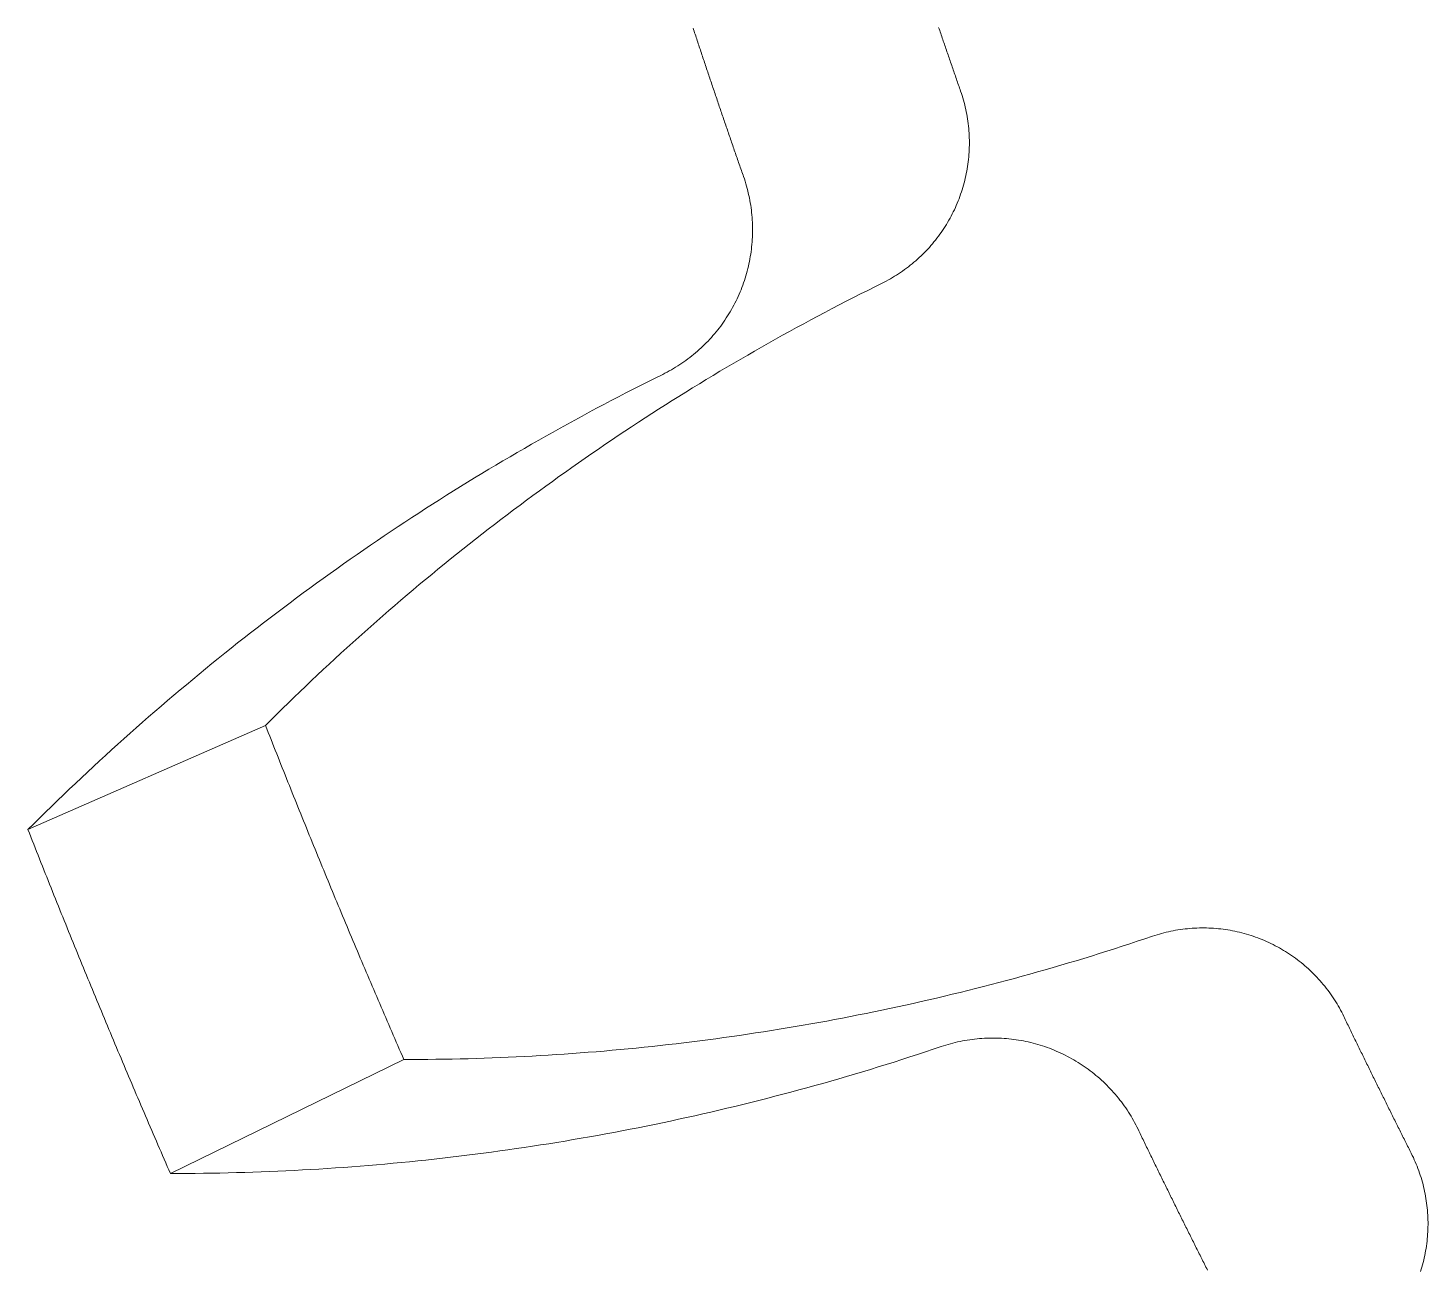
# Model space of a CAD drawing. Header units: millimetres. Extents: x 168.5 to 245.6, y 23.5 to 109.
# Drawn here: x 171.46 to 177.45, y 48.76 to 54.08 of the extents above; entities that cross this region are included whole.
import ezdxf

# ---------------------------------------------------------------- set-up
doc = ezdxf.new("R2010")
doc.units = ezdxf.units.MM
doc.layers.get('0').update_dxf_attribs({"true_color": 0xc2ced6})

# ---------------------------------------------------------------- blocks, each defined once
blk = doc.blocks.new('A$C346350F0')
at = {"color": 0, "linetype": 'Continuous', "lineweight": 0}
for p, q in [((-34.5696, -15.1601), (-35.5866, -15.606)), ((-33.9773, -16.5902), (-34.9768, -17.0783))]:
    blk.add_line(p, q, dxfattribs=at)
for points in [[(-31.6877, -12.172), (-31.6855, -12.1785), (-31.6833, -12.185), (-31.681, -12.1915), (-31.6788, -12.198), (-31.6766, -12.2045), (-31.6744, -12.211), (-31.6722, -12.2175), (-31.6699, -12.224), (-31.6677, -12.2305), (-31.6655, -12.237), (-31.6633, -12.2435), (-31.661, -12.25), (-31.6588, -12.2565), (-31.6566, -12.263), (-31.6543, -12.2695), (-31.6521, -12.276), (-31.6499, -12.2825), (-31.6476, -12.289), (-31.6454, -12.2955), (-31.6432, -12.302), (-31.6409, -12.3085), (-31.6387, -12.315), (-31.6364, -12.3215), (-31.6342, -12.328), (-31.6319, -12.3345), (-31.6297, -12.341), (-31.6275, -12.3475), (-31.6252, -12.354), (-31.623, -12.3605), (-31.6207, -12.367), (-31.6185, -12.3735), (-31.6162, -12.3799), (-31.6139, -12.3864), (-31.6117, -12.3929), (-31.6094, -12.3994), (-31.6072, -12.4059), (-31.6049, -12.4124), (-31.6027, -12.4189), (-31.6004, -12.4254), (-31.5981, -12.4319), (-31.5959, -12.4384), (-31.5936, -12.4448)], [(-32.739, -12.1746), (-32.7368, -12.1813), (-32.7346, -12.188), (-32.7323, -12.1947), (-32.7301, -12.2015), (-32.7279, -12.2082), (-32.7257, -12.2149), (-32.7235, -12.2216), (-32.7212, -12.2283), (-32.719, -12.235), (-32.7168, -12.2417), (-32.7145, -12.2485), (-32.7123, -12.2552), (-32.7101, -12.2619), (-32.7079, -12.2686), (-32.7056, -12.2753), (-32.7034, -12.282), (-32.7011, -12.2887), (-32.6989, -12.2954), (-32.6967, -12.3022), (-32.6944, -12.3089), (-32.6922, -12.3156), (-32.6899, -12.3223), (-32.6877, -12.329), (-32.6855, -12.3357), (-32.6832, -12.3424), (-32.681, -12.3491), (-32.6787, -12.3558), (-32.6765, -12.3625), (-32.6742, -12.3692), (-32.672, -12.3759), (-32.6697, -12.3826), (-32.6675, -12.3894), (-32.6652, -12.3961), (-32.663, -12.4028), (-32.6607, -12.4095), (-32.6584, -12.4162), (-32.6562, -12.4229), (-32.6539, -12.4296), (-32.6516, -12.4363), (-32.6494, -12.443), (-32.6471, -12.4497), (-32.6449, -12.4564), (-32.6426, -12.4631), (-32.6403, -12.4698), (-32.638, -12.4765), (-32.6358, -12.4832), (-32.6335, -12.4899), (-32.6312, -12.4966), (-32.629, -12.5033), (-32.6267, -12.51), (-32.6244, -12.5167), (-32.6221, -12.5234), (-32.6198, -12.5301), (-32.6176, -12.5368), (-32.6153, -12.5435), (-32.613, -12.5501), (-32.6107, -12.5568), (-32.6084, -12.5635), (-32.6061, -12.5702), (-32.6039, -12.5769), (-32.6016, -12.5836), (-32.5993, -12.5903), (-32.597, -12.597), (-32.5947, -12.6037), (-32.5924, -12.6104), (-32.5901, -12.6171), (-32.5878, -12.6238), (-32.5855, -12.6305), (-32.5832, -12.6371), (-32.5809, -12.6438), (-32.5786, -12.6505), (-32.5763, -12.6572), (-32.574, -12.6639), (-32.5717, -12.6706), (-32.5694, -12.6773), (-32.5671, -12.684), (-32.5648, -12.6907), (-32.5625, -12.6973), (-32.5601, -12.704), (-32.5578, -12.7107), (-32.5555, -12.7174), (-32.5532, -12.7241), (-32.5509, -12.7308), (-32.5486, -12.7374), (-32.5462, -12.7441), (-32.5439, -12.7508), (-32.5416, -12.7575), (-32.5393, -12.7642), (-32.537, -12.7709), (-32.5346, -12.7775), (-32.5323, -12.7842), (-32.53, -12.7909), (-32.5277, -12.7976), (-32.5253, -12.8043), (-32.523, -12.8109)], [(-31.9299, -13.267), (-31.9208, -13.2624), (-31.9117, -13.2577), (-31.9027, -13.2528), (-31.8938, -13.2478), (-31.885, -13.2426), (-31.8762, -13.2374), (-31.8675, -13.232), (-31.8589, -13.2264), (-31.8504, -13.2208), (-31.842, -13.215), (-31.8337, -13.209), (-31.8255, -13.203), (-31.8173, -13.1968), (-31.8093, -13.1905), (-31.8013, -13.1841), (-31.7935, -13.1775), (-31.7857, -13.1709), (-31.7781, -13.1641), (-31.7705, -13.1572), (-31.7631, -13.1502), (-31.7557, -13.1431), (-31.7485, -13.1359), (-31.7414, -13.1285), (-31.7344, -13.1211), (-31.7275, -13.1135), (-31.7208, -13.1058), (-31.7141, -13.0981), (-31.7076, -13.0902), (-31.7012, -13.0823), (-31.6949, -13.0742), (-31.6887, -13.0661), (-31.6827, -13.0578), (-31.6768, -13.0495), (-31.671, -13.0411), (-31.6653, -13.0325), (-31.6598, -13.0239), (-31.6544, -13.0153), (-31.6491, -13.0065), (-31.644, -12.9977), (-31.639, -12.9887), (-31.6342, -12.9797), (-31.6295, -12.9707), (-31.6249, -12.9615), (-31.6204, -12.9523), (-31.6161, -12.9431), (-31.612, -12.9337), (-31.608, -12.9243), (-31.6041, -12.9149), (-31.6004, -12.9054), (-31.5968, -12.8958), (-31.5934, -12.8862), (-31.5901, -12.8765), (-31.5869, -12.8667), (-31.584, -12.857), (-31.5811, -12.8472), (-31.5784, -12.8373), (-31.5759, -12.8274), (-31.5735, -12.8175), (-31.5713, -12.8075), (-31.5692, -12.7975), (-31.5673, -12.7874), (-31.5655, -12.7774), (-31.5639, -12.7673), (-31.5624, -12.7572), (-31.5611, -12.747), (-31.5599, -12.7369), (-31.5589, -12.7267), (-31.558, -12.7165), (-31.5574, -12.7063), (-31.5568, -12.6961), (-31.5564, -12.6859), (-31.5562, -12.6757), (-31.5561, -12.6655), (-31.5562, -12.6553), (-31.5565, -12.645), (-31.5568, -12.6348), (-31.5574, -12.6246), (-31.5581, -12.6144), (-31.559, -12.6042), (-31.56, -12.5941), (-31.5612, -12.5839), (-31.5625, -12.5738), (-31.564, -12.5637), (-31.5656, -12.5536), (-31.5674, -12.5435), (-31.5693, -12.5335), (-31.5714, -12.5235), (-31.5737, -12.5135), (-31.5761, -12.5036), (-31.5786, -12.4937), (-31.5813, -12.4838), (-31.5842, -12.474), (-31.5872, -12.4642), (-31.5903, -12.4545), (-31.5936, -12.4448)], [(-32.8692, -13.6572), (-32.8598, -13.6525), (-32.8504, -13.6476), (-32.8412, -13.6426), (-32.832, -13.6375), (-32.8229, -13.6322), (-32.8139, -13.6268), (-32.805, -13.6212), (-32.7961, -13.6155), (-32.7874, -13.6097), (-32.7787, -13.6037), (-32.7701, -13.5976), (-32.7617, -13.5914), (-32.7533, -13.585), (-32.745, -13.5785), (-32.7368, -13.5719), (-32.7287, -13.5652), (-32.7207, -13.5583), (-32.7129, -13.5514), (-32.7051, -13.5443), (-32.6974, -13.537), (-32.6899, -13.5297), (-32.6825, -13.5223), (-32.6751, -13.5147), (-32.6679, -13.507), (-32.6609, -13.4993), (-32.6539, -13.4914), (-32.647, -13.4834), (-32.6403, -13.4753), (-32.6337, -13.4671), (-32.6272, -13.4588), (-32.6209, -13.4504), (-32.6147, -13.4419), (-32.6086, -13.4333), (-32.6026, -13.4247), (-32.5968, -13.4159), (-32.5911, -13.4071), (-32.5856, -13.3981), (-32.5802, -13.3891), (-32.5749, -13.38), (-32.5697, -13.3708), (-32.5647, -13.3616), (-32.5599, -13.3522), (-32.5552, -13.3428), (-32.5506, -13.3334), (-32.5462, -13.3238), (-32.5419, -13.3142), (-32.5378, -13.3045), (-32.5338, -13.2948), (-32.53, -13.285), (-32.5263, -13.2751), (-32.5227, -13.2652), (-32.5194, -13.2553), (-32.5161, -13.2452), (-32.5131, -13.2352), (-32.5101, -13.2251), (-32.5074, -13.2149), (-32.5047, -13.2047), (-32.5023, -13.1945), (-32.5, -13.1842), (-32.4978, -13.1739), (-32.4959, -13.1636), (-32.494, -13.1532), (-32.4924, -13.1429), (-32.4908, -13.1324), (-32.4895, -13.122), (-32.4883, -13.1116), (-32.4873, -13.1011), (-32.4864, -13.0906), (-32.4857, -13.0801), (-32.4851, -13.0696), (-32.4847, -13.0591), (-32.4845, -13.0486), (-32.4844, -13.0381), (-32.4845, -13.0275), (-32.4847, -13.017), (-32.4851, -13.0065), (-32.4857, -12.996), (-32.4864, -12.9855), (-32.4873, -12.975), (-32.4884, -12.9646), (-32.4896, -12.9541), (-32.4909, -12.9437), (-32.4925, -12.9333), (-32.4942, -12.9229), (-32.496, -12.9125), (-32.498, -12.9022), (-32.5002, -12.8919), (-32.5025, -12.8816), (-32.5049, -12.8714), (-32.5076, -12.8612), (-32.5103, -12.8511), (-32.5133, -12.841), (-32.5164, -12.8309), (-32.5196, -12.8209), (-32.523, -12.8109)], [(-31.9299, -13.267), (-31.9607, -13.2822), (-31.9914, -13.2976), (-32.0221, -13.313), (-32.0527, -13.3286), (-32.0832, -13.3443), (-32.1137, -13.36), (-32.1442, -13.3759), (-32.1746, -13.3919), (-32.2049, -13.408), (-32.2352, -13.4242), (-32.2655, -13.4405), (-32.2956, -13.4569), (-32.3258, -13.4734), (-32.3558, -13.49), (-32.3858, -13.5068), (-32.4158, -13.5236), (-32.4457, -13.5405), (-32.4755, -13.5575), (-32.5053, -13.5746), (-32.535, -13.5919), (-32.5646, -13.6092), (-32.5942, -13.6267), (-32.6238, -13.6442), (-32.6532, -13.6618), (-32.6826, -13.6796), (-32.712, -13.6974), (-32.7413, -13.7154), (-32.7705, -13.7334), (-32.7997, -13.7515), (-32.8288, -13.7698), (-32.8578, -13.7881), (-32.8868, -13.8066), (-32.9157, -13.8251), (-32.9445, -13.8438), (-32.9733, -13.8625), (-33.002, -13.8814), (-33.0307, -13.9003), (-33.0593, -13.9194), (-33.0878, -13.9385), (-33.1162, -13.9577), (-33.1446, -13.9771), (-33.1729, -13.9965), (-33.2012, -14.016), (-33.2294, -14.0357), (-33.2575, -14.0554), (-33.2855, -14.0752), (-33.3135, -14.0951), (-33.3414, -14.1152), (-33.3693, -14.1353), (-33.3971, -14.1555), (-33.4248, -14.1758), (-33.4524, -14.1962), (-33.48, -14.2167), (-33.5074, -14.2373), (-33.5349, -14.258), (-33.5622, -14.2787), (-33.5895, -14.2996), (-33.6167, -14.3206), (-33.6438, -14.3416), (-33.6709, -14.3628), (-33.6979, -14.384), (-33.7248, -14.4054), (-33.7516, -14.4268), (-33.7784, -14.4483), (-33.8051, -14.47), (-33.8317, -14.4917), (-33.8582, -14.5135), (-33.8847, -14.5354), (-33.9111, -14.5574), (-33.9374, -14.5794), (-33.9636, -14.6016), (-33.9898, -14.6239), (-34.0159, -14.6462), (-34.0419, -14.6686), (-34.0678, -14.6912), (-34.0937, -14.7138), (-34.1194, -14.7365), (-34.1451, -14.7593), (-34.1708, -14.7822), (-34.1963, -14.8051), (-34.2217, -14.8282), (-34.2471, -14.8513), (-34.2724, -14.8746), (-34.2976, -14.8979), (-34.3228, -14.9213), (-34.3478, -14.9448), (-34.3728, -14.9684), (-34.3977, -14.992), (-34.4225, -15.0158), (-34.4472, -15.0396), (-34.4719, -15.0635), (-34.4964, -15.0876), (-34.5209, -15.1116), (-34.5453, -15.1358), (-34.5696, -15.1601)], [(-32.8692, -13.6572), (-32.9008, -13.6729), (-32.9325, -13.6887), (-32.964, -13.7047), (-32.9956, -13.7207), (-33.027, -13.7368), (-33.0584, -13.7531), (-33.0898, -13.7694), (-33.1211, -13.7859), (-33.1523, -13.8024), (-33.1835, -13.8191), (-33.2146, -13.8359), (-33.2457, -13.8528), (-33.2767, -13.8698), (-33.3076, -13.8869), (-33.3385, -13.9041), (-33.3693, -13.9214), (-33.4001, -13.9388), (-33.4308, -13.9563), (-33.4615, -13.974), (-33.4921, -13.9917), (-33.5226, -14.0096), (-33.553, -14.0275), (-33.5834, -14.0456), (-33.6138, -14.0637), (-33.6441, -14.082), (-33.6743, -14.1003), (-33.7044, -14.1188), (-33.7345, -14.1374), (-33.7645, -14.1561), (-33.7945, -14.1749), (-33.8244, -14.1937), (-33.8542, -14.2127), (-33.884, -14.2318), (-33.9137, -14.251), (-33.9433, -14.2703), (-33.9728, -14.2897), (-34.0023, -14.3092), (-34.0318, -14.3288), (-34.0611, -14.3485), (-34.0904, -14.3683), (-34.1196, -14.3882), (-34.1488, -14.4082), (-34.1779, -14.4283), (-34.2069, -14.4486), (-34.2358, -14.4689), (-34.2647, -14.4893), (-34.2935, -14.5098), (-34.3222, -14.5304), (-34.3509, -14.5511), (-34.3795, -14.5719), (-34.408, -14.5928), (-34.4365, -14.6138), (-34.4648, -14.6349), (-34.4931, -14.6561), (-34.5214, -14.6774), (-34.5495, -14.6988), (-34.5776, -14.7203), (-34.6056, -14.7418), (-34.6335, -14.7635), (-34.6614, -14.7853), (-34.6892, -14.8072), (-34.7169, -14.8291), (-34.7445, -14.8512), (-34.772, -14.8734), (-34.7995, -14.8956), (-34.8269, -14.918), (-34.8542, -14.9404), (-34.8815, -14.963), (-34.9086, -14.9856), (-34.9357, -15.0083), (-34.9627, -15.0311), (-34.9897, -15.054), (-35.0165, -15.077), (-35.0433, -15.1001), (-35.07, -15.1233), (-35.0966, -15.1466), (-35.1231, -15.17), (-35.1496, -15.1934), (-35.1759, -15.217), (-35.2022, -15.2406), (-35.2284, -15.2644), (-35.2546, -15.2882), (-35.2806, -15.3121), (-35.3066, -15.3361), (-35.3324, -15.3602), (-35.3582, -15.3844), (-35.3839, -15.4087), (-35.4096, -15.4331), (-35.4351, -15.4575), (-35.4606, -15.482), (-35.4859, -15.5067), (-35.5112, -15.5314), (-35.5364, -15.5562), (-35.5615, -15.5811), (-35.5866, -15.606)], [(-34.5696, -15.1601), (-34.5637, -15.1753), (-34.5577, -15.1904), (-34.5518, -15.2056), (-34.5458, -15.2207), (-34.5398, -15.2359), (-34.5338, -15.2511), (-34.5278, -15.2662), (-34.5218, -15.2814), (-34.5158, -15.2965), (-34.5098, -15.3117), (-34.5038, -15.3268), (-34.4978, -15.3419), (-34.4917, -15.3571), (-34.4857, -15.3722), (-34.4797, -15.3874), (-34.4736, -15.4025), (-34.4676, -15.4176), (-34.4615, -15.4327), (-34.4554, -15.4479), (-34.4494, -15.463), (-34.4433, -15.4781), (-34.4372, -15.4932), (-34.4311, -15.5083), (-34.425, -15.5235), (-34.4189, -15.5386), (-34.4128, -15.5537), (-34.4067, -15.5688), (-34.4006, -15.5839), (-34.3945, -15.599), (-34.3883, -15.6141), (-34.3822, -15.6292), (-34.3761, -15.6443), (-34.3699, -15.6594), (-34.3638, -15.6745), (-34.3576, -15.6895), (-34.3515, -15.7046), (-34.3453, -15.7197), (-34.3391, -15.7348), (-34.3329, -15.7499), (-34.3267, -15.7649), (-34.3205, -15.78), (-34.3143, -15.7951), (-34.3081, -15.8101), (-34.3019, -15.8252), (-34.2957, -15.8403), (-34.2895, -15.8553), (-34.2832, -15.8704), (-34.277, -15.8854), (-34.2708, -15.9005), (-34.2645, -15.9155), (-34.2583, -15.9306), (-34.252, -15.9456), (-34.2457, -15.9607), (-34.2395, -15.9757), (-34.2332, -15.9908), (-34.2269, -16.0058), (-34.2206, -16.0208), (-34.2143, -16.0359), (-34.208, -16.0509), (-34.2017, -16.0659), (-34.1954, -16.0809), (-34.1891, -16.096), (-34.1828, -16.111), (-34.1764, -16.126), (-34.1701, -16.141), (-34.1638, -16.156), (-34.1574, -16.171), (-34.1511, -16.186), (-34.1447, -16.201), (-34.1383, -16.216), (-34.132, -16.231), (-34.1256, -16.246), (-34.1192, -16.261), (-34.1128, -16.276), (-34.1064, -16.291), (-34.1, -16.306), (-34.0936, -16.321), (-34.0872, -16.3359), (-34.0808, -16.3509), (-34.0744, -16.3659), (-34.0679, -16.3809), (-34.0615, -16.3958), (-34.055, -16.4108), (-34.0486, -16.4258), (-34.0421, -16.4407), (-34.0357, -16.4557), (-34.0292, -16.4707), (-34.0227, -16.4856), (-34.0163, -16.5006), (-34.0098, -16.5155), (-34.0033, -16.5305), (-33.9968, -16.5454), (-33.9903, -16.5603), (-33.9838, -16.5753), (-33.9773, -16.5902)], [(-35.5866, -15.606), (-35.5804, -15.6217), (-35.5743, -15.6373), (-35.5682, -15.6529), (-35.562, -15.6685), (-35.5558, -15.6841), (-35.5497, -15.6997), (-35.5435, -15.7153), (-35.5373, -15.7309), (-35.5312, -15.7465), (-35.525, -15.7621), (-35.5188, -15.7777), (-35.5126, -15.7933), (-35.5064, -15.8088), (-35.5002, -15.8244), (-35.4939, -15.84), (-35.4877, -15.8556), (-35.4815, -15.8711), (-35.4753, -15.8867), (-35.469, -15.9023), (-35.4628, -15.9179), (-35.4565, -15.9334), (-35.4502, -15.949), (-35.444, -15.9645), (-35.4377, -15.9801), (-35.4314, -15.9957), (-35.4251, -16.0112), (-35.4189, -16.0268), (-35.4126, -16.0423), (-35.4063, -16.0579), (-35.3999, -16.0734), (-35.3936, -16.0889), (-35.3873, -16.1045), (-35.381, -16.12), (-35.3746, -16.1355), (-35.3683, -16.1511), (-35.362, -16.1666), (-35.3556, -16.1821), (-35.3492, -16.1977), (-35.3429, -16.2132), (-35.3365, -16.2287), (-35.3301, -16.2442), (-35.3238, -16.2597), (-35.3174, -16.2752), (-35.311, -16.2907), (-35.3046, -16.3062), (-35.2982, -16.3217), (-35.2917, -16.3372), (-35.2853, -16.3527), (-35.2789, -16.3682), (-35.2725, -16.3837), (-35.266, -16.3992), (-35.2596, -16.4147), (-35.2531, -16.4302), (-35.2467, -16.4457), (-35.2402, -16.4612), (-35.2338, -16.4766), (-35.2273, -16.4921), (-35.2208, -16.5076), (-35.2143, -16.5231), (-35.2078, -16.5385), (-35.2013, -16.554), (-35.1948, -16.5694), (-35.1883, -16.5849), (-35.1818, -16.6004), (-35.1753, -16.6158), (-35.1687, -16.6313), (-35.1622, -16.6467), (-35.1557, -16.6622), (-35.1491, -16.6776), (-35.1426, -16.6931), (-35.136, -16.7085), (-35.1294, -16.7239), (-35.1229, -16.7394), (-35.1163, -16.7548), (-35.1097, -16.7702), (-35.1031, -16.7857), (-35.0965, -16.8011), (-35.0899, -16.8165), (-35.0833, -16.8319), (-35.0767, -16.8473), (-35.0701, -16.8627), (-35.0635, -16.8782), (-35.0568, -16.8936), (-35.0502, -16.909), (-35.0436, -16.9244), (-35.0369, -16.9398), (-35.0302, -16.9552), (-35.0236, -16.9706), (-35.0169, -16.986), (-35.0102, -17.0013), (-35.0036, -17.0167), (-34.9969, -17.0321), (-34.9902, -17.0475), (-34.9835, -17.0629), (-34.9768, -17.0783)], [(-33.9773, -16.5902), (-33.9429, -16.5902), (-33.9086, -16.59), (-33.8742, -16.5898), (-33.8399, -16.5894), (-33.8056, -16.5889), (-33.7712, -16.5882), (-33.7369, -16.5875), (-33.7025, -16.5866), (-33.6682, -16.5856), (-33.6339, -16.5845), (-33.5995, -16.5833), (-33.5652, -16.582), (-33.5309, -16.5805), (-33.4966, -16.5789), (-33.4623, -16.5772), (-33.428, -16.5754), (-33.3937, -16.5735), (-33.3594, -16.5714), (-33.3251, -16.5693), (-33.2909, -16.567), (-33.2566, -16.5646), (-33.2223, -16.5621), (-33.1881, -16.5594), (-33.1539, -16.5567), (-33.1196, -16.5538), (-33.0854, -16.5508), (-33.0512, -16.5477), (-33.017, -16.5444), (-32.9828, -16.5411), (-32.9487, -16.5376), (-32.9145, -16.534), (-32.8804, -16.5303), (-32.8462, -16.5265), (-32.8121, -16.5226), (-32.778, -16.5185), (-32.7439, -16.5143), (-32.7098, -16.5101), (-32.6758, -16.5056), (-32.6417, -16.5011), (-32.6077, -16.4965), (-32.5737, -16.4917), (-32.5397, -16.4868), (-32.5057, -16.4818), (-32.4717, -16.4767), (-32.4378, -16.4715), (-32.4038, -16.4661), (-32.3699, -16.4607), (-32.336, -16.4551), (-32.3022, -16.4494), (-32.2683, -16.4436), (-32.2345, -16.4377), (-32.2007, -16.4316), (-32.1669, -16.4254), (-32.1331, -16.4192), (-32.0994, -16.4128), (-32.0657, -16.4062), (-32.032, -16.3996), (-31.9983, -16.3929), (-31.9646, -16.386), (-31.931, -16.379), (-31.8974, -16.3719), (-31.8638, -16.3647), (-31.8302, -16.3574), (-31.7967, -16.35), (-31.7632, -16.3424), (-31.7297, -16.3347), (-31.6963, -16.3269), (-31.6628, -16.319), (-31.6294, -16.311), (-31.5961, -16.3029), (-31.5627, -16.2946), (-31.5294, -16.2863), (-31.4961, -16.2778), (-31.4629, -16.2692), (-31.4297, -16.2605), (-31.3965, -16.2516), (-31.3633, -16.2427), (-31.3302, -16.2337), (-31.2971, -16.2245), (-31.264, -16.2152), (-31.231, -16.2058), (-31.198, -16.1963), (-31.165, -16.1867), (-31.132, -16.1769), (-31.0991, -16.1671), (-31.0663, -16.1571), (-31.0334, -16.1471), (-31.0006, -16.1369), (-30.9679, -16.1266), (-30.9351, -16.1161), (-30.9024, -16.1056), (-30.8698, -16.095), (-30.8372, -16.0842), (-30.8046, -16.0733), (-30.772, -16.0624)], [(-29.953, -16.4059), (-29.9575, -16.3967), (-29.9621, -16.3876), (-29.9669, -16.3786), (-29.9719, -16.3696), (-29.9769, -16.3607), (-29.9821, -16.3519), (-29.9874, -16.3432), (-29.9929, -16.3346), (-29.9985, -16.326), (-30.0042, -16.3176), (-30.0101, -16.3092), (-30.016, -16.3009), (-30.0221, -16.2927), (-30.0284, -16.2846), (-30.0347, -16.2766), (-30.0412, -16.2687), (-30.0478, -16.2609), (-30.0545, -16.2532), (-30.0613, -16.2456), (-30.0683, -16.2381), (-30.0753, -16.2307), (-30.0825, -16.2234), (-30.0898, -16.2162), (-30.0972, -16.2091), (-30.1046, -16.2022), (-30.1122, -16.1954), (-30.1199, -16.1886), (-30.1277, -16.182), (-30.1356, -16.1756), (-30.1436, -16.1692), (-30.1517, -16.163), (-30.1599, -16.1569), (-30.1682, -16.1509), (-30.1766, -16.145), (-30.1851, -16.1393), (-30.1936, -16.1337), (-30.2022, -16.1282), (-30.2109, -16.1229), (-30.2197, -16.1177), (-30.2286, -16.1126), (-30.2376, -16.1077), (-30.2466, -16.1029), (-30.2557, -16.0982), (-30.2648, -16.0937), (-30.2741, -16.0893), (-30.2834, -16.0851), (-30.2927, -16.081), (-30.3022, -16.077), (-30.3117, -16.0732), (-30.3212, -16.0696), (-30.3308, -16.066), (-30.3404, -16.0627), (-30.3501, -16.0594), (-30.3599, -16.0564), (-30.3697, -16.0534), (-30.3795, -16.0507), (-30.3894, -16.048), (-30.3993, -16.0456), (-30.4092, -16.0432), (-30.4192, -16.0411), (-30.4293, -16.0391), (-30.4393, -16.0372), (-30.4494, -16.0355), (-30.4595, -16.0339), (-30.4696, -16.0325), (-30.4797, -16.0313), (-30.4899, -16.0302), (-30.5001, -16.0292), (-30.5103, -16.0284), (-30.5205, -16.0278), (-30.5307, -16.0273), (-30.5409, -16.027), (-30.5511, -16.0269), (-30.5613, -16.0268), (-30.5715, -16.027), (-30.5818, -16.0273), (-30.592, -16.0278), (-30.6022, -16.0284), (-30.6124, -16.0291), (-30.6225, -16.0301), (-30.6327, -16.0312), (-30.6428, -16.0324), (-30.653, -16.0338), (-30.6631, -16.0353), (-30.6731, -16.037), (-30.6832, -16.0389), (-30.6932, -16.0409), (-30.7032, -16.043), (-30.7132, -16.0453), (-30.7231, -16.0478), (-30.733, -16.0504), (-30.7428, -16.0532), (-30.7526, -16.0561), (-30.7623, -16.0592), (-30.772, -16.0624)], [(-29.953, -16.4059), (-29.95, -16.4121), (-29.947, -16.4183), (-29.944, -16.4244), (-29.941, -16.4306), (-29.938, -16.4368), (-29.935, -16.443), (-29.932, -16.4492), (-29.9291, -16.4554), (-29.9261, -16.4616), (-29.9231, -16.4677), (-29.9201, -16.4739), (-29.9171, -16.4801), (-29.9141, -16.4863), (-29.9111, -16.4925), (-29.9081, -16.4987), (-29.9051, -16.5048), (-29.9021, -16.511), (-29.899, -16.5172), (-29.896, -16.5234), (-29.893, -16.5296), (-29.89, -16.5357), (-29.887, -16.5419), (-29.884, -16.5481), (-29.881, -16.5543), (-29.878, -16.5604), (-29.875, -16.5666), (-29.8719, -16.5728), (-29.8689, -16.579), (-29.8659, -16.5851), (-29.8629, -16.5913), (-29.8599, -16.5975), (-29.8568, -16.6037), (-29.8538, -16.6098), (-29.8508, -16.616), (-29.8478, -16.6222), (-29.8447, -16.6284), (-29.8417, -16.6345), (-29.8387, -16.6407), (-29.8357, -16.6469), (-29.8326, -16.653), (-29.8296, -16.6592), (-29.8266, -16.6654), (-29.8235, -16.6715), (-29.8205, -16.6777), (-29.8175, -16.6839), (-29.8144, -16.69), (-29.8114, -16.6962), (-29.8083, -16.7024), (-29.8053, -16.7085), (-29.8023, -16.7147), (-29.7992, -16.7208), (-29.7962, -16.727), (-29.7931, -16.7332), (-29.7901, -16.7393), (-29.787, -16.7455), (-29.784, -16.7516), (-29.7809, -16.7578), (-29.7779, -16.764), (-29.7748, -16.7701), (-29.7718, -16.7763), (-29.7687, -16.7824), (-29.7657, -16.7886), (-29.7626, -16.7947), (-29.7596, -16.8009), (-29.7565, -16.8071), (-29.7534, -16.8132), (-29.7504, -16.8194), (-29.7473, -16.8255), (-29.7443, -16.8317), (-29.7412, -16.8378), (-29.7381, -16.844), (-29.7351, -16.8501), (-29.732, -16.8563), (-29.7289, -16.8624), (-29.7259, -16.8686), (-29.7228, -16.8747), (-29.7197, -16.8809), (-29.7166, -16.887), (-29.7136, -16.8932), (-29.7105, -16.8993), (-29.7074, -16.9055), (-29.7043, -16.9116), (-29.7013, -16.9177), (-29.6982, -16.9239), (-29.6951, -16.93), (-29.692, -16.9362), (-29.6889, -16.9423), (-29.6858, -16.9485), (-29.6828, -16.9546), (-29.6797, -16.9607), (-29.6766, -16.9669), (-29.6735, -16.973), (-29.6704, -16.9792), (-29.6673, -16.9853), (-29.6642, -16.9914)], [(-34.9768, -17.0783), (-34.9414, -17.0782), (-34.9061, -17.0781), (-34.8707, -17.0778), (-34.8354, -17.0774), (-34.8, -17.0768), (-34.7646, -17.0762), (-34.7293, -17.0754), (-34.694, -17.0745), (-34.6586, -17.0735), (-34.6233, -17.0724), (-34.5879, -17.0711), (-34.5526, -17.0698), (-34.5173, -17.0683), (-34.482, -17.0666), (-34.4466, -17.0649), (-34.4113, -17.063), (-34.376, -17.061), (-34.3407, -17.0589), (-34.3055, -17.0567), (-34.2702, -17.0543), (-34.2349, -17.0519), (-34.1996, -17.0493), (-34.1644, -17.0465), (-34.1291, -17.0437), (-34.0939, -17.0407), (-34.0587, -17.0377), (-34.0235, -17.0345), (-33.9883, -17.0311), (-33.9531, -17.0277), (-33.9179, -17.0241), (-33.8827, -17.0204), (-33.8476, -17.0166), (-33.8125, -17.0127), (-33.7773, -17.0086), (-33.7422, -17.0044), (-33.7071, -17.0001), (-33.672, -16.9957), (-33.637, -16.9912), (-33.6019, -16.9865), (-33.5669, -16.9817), (-33.5319, -16.9768), (-33.4969, -16.9718), (-33.4619, -16.9667), (-33.4269, -16.9614), (-33.392, -16.956), (-33.3571, -16.9505), (-33.3222, -16.9449), (-33.2873, -16.9392), (-33.2524, -16.9333), (-33.2175, -16.9273), (-33.1827, -16.9212), (-33.1479, -16.915), (-33.1131, -16.9086), (-33.0784, -16.9022), (-33.0436, -16.8956), (-33.0089, -16.8889), (-32.9742, -16.882), (-32.9396, -16.8751), (-32.9049, -16.868), (-32.8703, -16.8608), (-32.8357, -16.8535), (-32.8011, -16.8461), (-32.7666, -16.8386), (-32.7321, -16.8309), (-32.6976, -16.8231), (-32.6631, -16.8152), (-32.6287, -16.8072), (-32.5943, -16.7991), (-32.5599, -16.7908), (-32.5255, -16.7824), (-32.4912, -16.774), (-32.4569, -16.7653), (-32.4227, -16.7566), (-32.3884, -16.7478), (-32.3542, -16.7388), (-32.32, -16.7297), (-32.2859, -16.7205), (-32.2518, -16.7112), (-32.2177, -16.7018), (-32.1837, -16.6922), (-32.1497, -16.6825), (-32.1157, -16.6727), (-32.0818, -16.6628), (-32.0479, -16.6528), (-32.014, -16.6427), (-31.9801, -16.6324), (-31.9463, -16.622), (-31.9126, -16.6116), (-31.8788, -16.6009), (-31.8452, -16.5902), (-31.8115, -16.5794), (-31.7779, -16.5684), (-31.7443, -16.5574), (-31.7108, -16.5462), (-31.6773, -16.5349)], [(-30.8341, -16.8885), (-30.8387, -16.879), (-30.8435, -16.8697), (-30.8485, -16.8604), (-30.8535, -16.8512), (-30.8587, -16.842), (-30.8641, -16.833), (-30.8696, -16.824), (-30.8752, -16.8151), (-30.8809, -16.8063), (-30.8868, -16.7976), (-30.8929, -16.7889), (-30.899, -16.7804), (-30.9053, -16.772), (-30.9117, -16.7636), (-30.9182, -16.7554), (-30.9249, -16.7473), (-30.9317, -16.7392), (-30.9386, -16.7313), (-30.9456, -16.7235), (-30.9528, -16.7157), (-30.96, -16.7081), (-30.9674, -16.7006), (-30.9749, -16.6932), (-30.9825, -16.686), (-30.9902, -16.6788), (-30.998, -16.6718), (-31.006, -16.6649), (-31.014, -16.6581), (-31.0221, -16.6514), (-31.0304, -16.6449), (-31.0387, -16.6384), (-31.0471, -16.6321), (-31.0557, -16.626), (-31.0643, -16.6199), (-31.073, -16.6141), (-31.0818, -16.6083), (-31.0907, -16.6027), (-31.0997, -16.5972), (-31.1087, -16.5918), (-31.1178, -16.5866), (-31.1271, -16.5815), (-31.1363, -16.5766), (-31.1457, -16.5718), (-31.1551, -16.5671), (-31.1646, -16.5626), (-31.1742, -16.5582), (-31.1839, -16.554), (-31.1936, -16.55), (-31.2033, -16.546), (-31.2131, -16.5423), (-31.223, -16.5387), (-31.233, -16.5352), (-31.2429, -16.5319), (-31.253, -16.5287), (-31.263, -16.5257), (-31.2732, -16.5228), (-31.2833, -16.5201), (-31.2935, -16.5176), (-31.3038, -16.5152), (-31.3141, -16.5129), (-31.3244, -16.5109), (-31.3347, -16.5089), (-31.3451, -16.5072), (-31.3555, -16.5056), (-31.3659, -16.5041), (-31.3764, -16.5028), (-31.3868, -16.5017), (-31.3973, -16.5008), (-31.4078, -16.4999), (-31.4183, -16.4993), (-31.4288, -16.4988), (-31.4393, -16.4985), (-31.4498, -16.4983), (-31.4603, -16.4983), (-31.4709, -16.4985), (-31.4814, -16.4988), (-31.4919, -16.4992), (-31.5024, -16.4999), (-31.5129, -16.5007), (-31.5233, -16.5016), (-31.5338, -16.5027), (-31.5443, -16.504), (-31.5547, -16.5054), (-31.5651, -16.507), (-31.5754, -16.5088), (-31.5858, -16.5107), (-31.5961, -16.5128), (-31.6064, -16.515), (-31.6166, -16.5174), (-31.6268, -16.5199), (-31.637, -16.5226), (-31.6471, -16.5254), (-31.6572, -16.5284), (-31.6673, -16.5316), (-31.6773, -16.5349)], [(-30.8341, -16.8885), (-30.831, -16.8949), (-30.8279, -16.9012), (-30.8249, -16.9076), (-30.8218, -16.914), (-30.8187, -16.9203), (-30.8156, -16.9267), (-30.8125, -16.9331), (-30.8095, -16.9394), (-30.8064, -16.9458), (-30.8033, -16.9522), (-30.8002, -16.9585), (-30.7971, -16.9649), (-30.794, -16.9713), (-30.7909, -16.9776), (-30.7879, -16.984), (-30.7848, -16.9904), (-30.7817, -16.9967), (-30.7786, -17.0031), (-30.7755, -17.0094), (-30.7724, -17.0158), (-30.7693, -17.0222), (-30.7662, -17.0285), (-30.7631, -17.0349), (-30.76, -17.0412), (-30.7569, -17.0476), (-30.7538, -17.054), (-30.7507, -17.0603), (-30.7476, -17.0667), (-30.7445, -17.073), (-30.7414, -17.0794), (-30.7382, -17.0857), (-30.7351, -17.0921), (-30.732, -17.0984), (-30.7289, -17.1048), (-30.7258, -17.1112), (-30.7227, -17.1175), (-30.7196, -17.1239), (-30.7164, -17.1302), (-30.7133, -17.1366), (-30.7102, -17.1429), (-30.7071, -17.1493), (-30.704, -17.1556), (-30.7008, -17.162), (-30.6977, -17.1683), (-30.6946, -17.1746), (-30.6915, -17.181), (-30.6883, -17.1873), (-30.6852, -17.1937), (-30.6821, -17.2), (-30.6789, -17.2064), (-30.6758, -17.2127), (-30.6727, -17.2191), (-30.6695, -17.2254), (-30.6664, -17.2317), (-30.6633, -17.2381), (-30.6601, -17.2444), (-30.657, -17.2508), (-30.6539, -17.2571), (-30.6507, -17.2634), (-30.6476, -17.2698), (-30.6444, -17.2761), (-30.6413, -17.2825), (-30.6381, -17.2888), (-30.635, -17.2951), (-30.6318, -17.3015), (-30.6287, -17.3078), (-30.6255, -17.3141), (-30.6224, -17.3205), (-30.6192, -17.3268), (-30.6161, -17.3331), (-30.6129, -17.3395), (-30.6098, -17.3458), (-30.6066, -17.3521), (-30.6035, -17.3585), (-30.6003, -17.3648), (-30.5971, -17.3711), (-30.594, -17.3774), (-30.5908, -17.3838), (-30.5876, -17.3901), (-30.5845, -17.3964), (-30.5813, -17.4028), (-30.5781, -17.4091), (-30.575, -17.4154), (-30.5718, -17.4217), (-30.5686, -17.4281), (-30.5655, -17.4344), (-30.5623, -17.4407), (-30.5591, -17.447), (-30.5559, -17.4533), (-30.5528, -17.4597), (-30.5496, -17.466), (-30.5464, -17.4723), (-30.5432, -17.4786), (-30.54, -17.4849), (-30.5368, -17.4913)], [(-29.6246, -17.498), (-29.6216, -17.4883), (-29.6187, -17.4785), (-29.6159, -17.4686), (-29.6133, -17.4588), (-29.6109, -17.4488), (-29.6086, -17.4389), (-29.6064, -17.4289), (-29.6044, -17.4189), (-29.6026, -17.4088), (-29.6009, -17.3987), (-29.5994, -17.3886), (-29.598, -17.3785), (-29.5968, -17.3684), (-29.5957, -17.3582), (-29.5948, -17.348), (-29.594, -17.3378), (-29.5934, -17.3276), (-29.593, -17.3174), (-29.5927, -17.3072), (-29.5925, -17.297), (-29.5925, -17.2868), (-29.5927, -17.2766), (-29.5931, -17.2663), (-29.5935, -17.2561), (-29.5942, -17.2459), (-29.595, -17.2357), (-29.5959, -17.2256), (-29.597, -17.2154), (-29.5983, -17.2053), (-29.5997, -17.1951), (-29.6013, -17.1851), (-29.603, -17.175), (-29.6049, -17.1649), (-29.6069, -17.1549), (-29.6091, -17.1449), (-29.6114, -17.135), (-29.6139, -17.1251), (-29.6165, -17.1152), (-29.6193, -17.1054), (-29.6223, -17.0956), (-29.6254, -17.0858), (-29.6286, -17.0761), (-29.632, -17.0665), (-29.6355, -17.0569), (-29.6392, -17.0474), (-29.643, -17.0379), (-29.647, -17.0285), (-29.6511, -17.0191), (-29.6553, -17.0098), (-29.6597, -17.0006), (-29.6642, -16.9914)]]:
    blk.add_lwpolyline(points, dxfattribs=at)

msp = doc.modelspace()

# ---------------------------------------------------------------- block references
msp.add_blockref('A$C346350F0', (207.0437, 66.2519))

doc.saveas('drawing.dxf')
